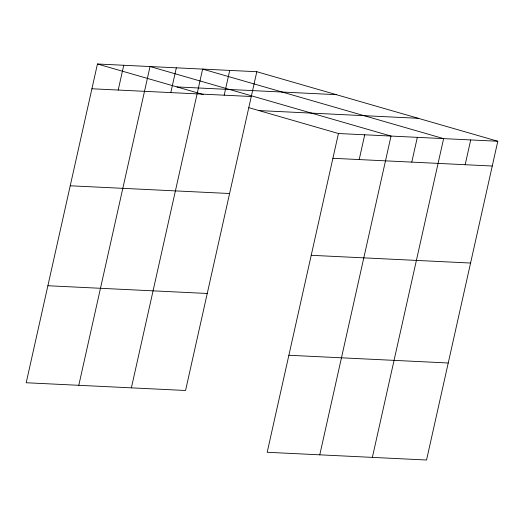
<?xml version="1.0" encoding="UTF-8"?>
<svg xmlns="http://www.w3.org/2000/svg" width="524" height="524" viewBox="0 0 524 524"><rect width="100%" height="100%" fill="white"/><g stroke="black" fill="none" stroke-linecap="round" stroke-linejoin="round"><path stroke-width="0.79" d="M256.812 71.722L97.451 63.994L26.2 382.749L185.562 390.485L256.812 71.722L497.8 141.251L426.549 460.007L267.188 452.278L338.439 133.515L497.8 141.251M118.208 90.049L123.749 65.264M78.79 385.304L150.041 66.541L391.028 136.07L319.778 454.825M170.798 92.597L176.333 67.819M131.38 387.858L202.631 69.096L443.618 138.618L372.368 457.38M224.18 95.191L229.722 70.413M359.195 159.571L364.73 134.792M411.785 162.119L417.32 137.34M465.168 164.713L470.709 139.934M176.974 86.932L336.336 94.667M91.91 88.772L251.271 96.501M258.915 110.571L418.276 118.306M332.897 158.294L492.259 166.029M70.229 185.784L229.591 193.52M311.217 255.306L470.578 263.041M47.887 285.737L207.249 293.473M288.875 355.259L448.236 362.994M97.451 63.994L203.26 94.517M248.867 107.675L338.439 133.515"/></g></svg>
